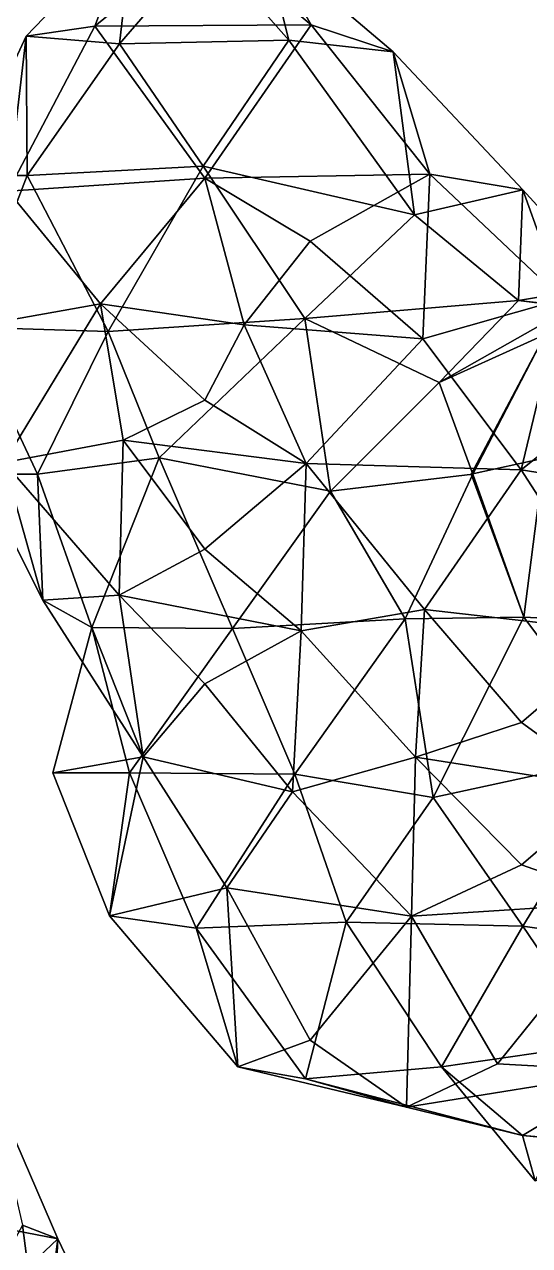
# Model space of a CAD drawing. Extents: x 290083 to 295691, y 4553739 to 4561622.
# Drawn here: x 291347.8 to 291408.1, y 4554004 to 4554149.7 of the extents above; entities that cross this region are included whole.
import ezdxf

# ---------------------------------------------------------------- set-up
doc = ezdxf.new("R2010")
doc.units = 0
doc.layers.add('Au_ppm_Pref_-_0_3', color=7, linetype='CONTINUOUS')

msp = doc.modelspace()

# ---------------------------------------------------------------- linework, layer by layer
at = {"layer": 'Au_ppm_Pref_-_0_3'}
for points in [[(291348.03, 4554148.31, 1787.74), (291360.8, 4554161.61, 1787.74), (291359.14, 4554147.42, 1791.84)], [(291360.8, 4554161.61, 1787.74), (291348.03, 4554148.31, 1787.74), (291356.23, 4554149.51, 1781.86)], [(291369.34, 4554160.24, 1784.16), (291360.8, 4554161.61, 1787.74), (291356.23, 4554149.51, 1781.86)], [(291360.8, 4554161.61, 1787.74), (291369.34, 4554159.23, 1790.97), (291359.14, 4554147.42, 1791.84)], [(291369.34, 4554160.24, 1784.16), (291356.23, 4554149.51, 1781.86), (291382.03, 4554149.66, 1781.82)], [(291376.43, 4554159.55, 1787.74), (291369.34, 4554160.24, 1784.16), (291382.03, 4554149.66, 1781.82)], [(291379.39, 4554147.84, 1791.91), (291359.14, 4554147.42, 1791.84), (291369.34, 4554159.23, 1790.97)], [(291376.43, 4554159.55, 1787.74), (291379.39, 4554147.84, 1791.91), (291369.34, 4554159.23, 1790.97)], [(291376.43, 4554159.55, 1787.74), (291391.81, 4554146.46, 1786.94), (291379.39, 4554147.84, 1791.91)], [(291391.81, 4554146.46, 1786.94), (291376.43, 4554159.55, 1787.74), (291382.03, 4554149.66, 1781.82)], [(291369.35, 4554131.37, 1779.46), (291356.23, 4554149.51, 1781.86), (291345.85, 4554129.82, 1782.34)], [(291348.03, 4554148.31, 1787.74), (291345.85, 4554129.82, 1782.34), (291356.23, 4554149.51, 1781.86)], [(291382.03, 4554149.66, 1781.82), (291356.23, 4554149.51, 1781.86), (291369.35, 4554131.37, 1779.46)], [(291396.19, 4554131.87, 1780.67), (291382.03, 4554149.66, 1781.82), (291369.35, 4554131.37, 1779.46)], [(291396.19, 4554131.87, 1780.67), (291391.81, 4554146.46, 1786.94), (291382.03, 4554149.66, 1781.82)], [(291340.26, 4554131.7, 1787.74), (291348.03, 4554148.31, 1787.74), (291348.13, 4554131.7, 1791.8)], [(291348.03, 4554148.31, 1787.74), (291340.26, 4554131.7, 1787.74), (291345.85, 4554129.82, 1782.34)], [(291359.14, 4554147.42, 1791.84), (291348.13, 4554131.7, 1791.8), (291348.03, 4554148.31, 1787.74)], [(291369.13, 4554132.8, 1792.11), (291348.13, 4554131.7, 1791.8), (291359.14, 4554147.42, 1791.84)], [(291369.13, 4554132.8, 1792.11), (291359.14, 4554147.42, 1791.84), (291379.39, 4554147.84, 1791.91)], [(291394.38, 4554127, 1793.31), (291369.13, 4554132.8, 1792.11), (291379.39, 4554147.84, 1791.91)], [(291394.38, 4554127, 1793.31), (291379.39, 4554147.84, 1791.91), (291391.81, 4554146.46, 1786.94)], [(291394.38, 4554127, 1793.31), (291391.81, 4554146.46, 1786.94), (291407.31, 4554129.97, 1787.7)], [(291407.31, 4554129.97, 1787.7), (291391.81, 4554146.46, 1786.94), (291396.19, 4554131.87, 1780.67)], [(291369.13, 4554132.8, 1792.11), (291357.81, 4554113.1, 1793.12), (291348.13, 4554131.7, 1791.8)], [(291369.13, 4554132.8, 1792.11), (291381.27, 4554114.63, 1795.22), (291357.81, 4554113.1, 1793.12)], [(291394.38, 4554127, 1793.31), (291381.27, 4554114.63, 1795.22), (291369.13, 4554132.8, 1792.11)], [(291340.26, 4554131.7, 1787.74), (291348.13, 4554131.7, 1791.8), (291341.15, 4554113.61, 1788.24)], [(291357.81, 4554113.1, 1793.12), (291341.15, 4554113.61, 1788.24), (291348.13, 4554131.7, 1791.8)], [(291356.89, 4554116.39, 1779.08), (291369.35, 4554131.37, 1779.46), (291345.85, 4554129.82, 1782.34)], [(291356.89, 4554116.39, 1779.08), (291374.04, 4554113.89, 1778.07), (291369.35, 4554131.37, 1779.46)], [(291396.19, 4554131.87, 1780.67), (291369.35, 4554131.37, 1779.46), (291381.94, 4554123.86, 1778.47)], [(291381.94, 4554123.86, 1778.47), (291369.35, 4554131.37, 1779.46), (291374.04, 4554113.89, 1778.07)], [(291395.36, 4554112.2, 1777.97), (291396.19, 4554131.87, 1780.67), (291381.94, 4554123.86, 1778.47)], [(291395.36, 4554112.2, 1777.97), (291411.99, 4554116.95, 1780.79), (291396.19, 4554131.87, 1780.67)], [(291407.31, 4554129.97, 1787.7), (291396.19, 4554131.87, 1780.67), (291411.99, 4554116.95, 1780.79)], [(291345.85, 4554129.82, 1782.34), (291342.8, 4554113.89, 1781.8), (291356.89, 4554116.39, 1779.08)], [(291394.38, 4554127, 1793.31), (291407.31, 4554129.97, 1787.7), (291406.8, 4554116.8, 1794.81)], [(291420.83, 4554115.18, 1787.6), (291406.8, 4554116.8, 1794.81), (291407.31, 4554129.97, 1787.7)], [(291411.99, 4554116.95, 1780.79), (291420.83, 4554115.18, 1787.6), (291407.31, 4554129.97, 1787.7)], [(291394.38, 4554127, 1793.31), (291406.8, 4554116.8, 1794.81), (291381.27, 4554114.63, 1795.22)], [(291374.04, 4554113.89, 1778.07), (291395.36, 4554112.2, 1777.97), (291381.94, 4554123.86, 1778.47)], [(291409.96, 4554112.71, 1805.05), (291397.31, 4554107.01, 1798.63), (291417.86, 4554118.62, 1799.64)], [(291417.86, 4554118.62, 1799.64), (291397.31, 4554107.01, 1798.63), (291406.8, 4554116.8, 1794.81)], [(291431.95, 4554113.62, 1793.6), (291417.86, 4554118.62, 1799.64), (291406.8, 4554116.8, 1794.81)], [(291345.4, 4554097.46, 1782.26), (291356.89, 4554116.39, 1779.08), (291342.8, 4554113.89, 1781.8)], [(291345.4, 4554097.46, 1782.26), (291359.6, 4554100.13, 1778.56), (291356.89, 4554116.39, 1779.08)], [(291359.6, 4554100.13, 1778.56), (291369.34, 4554104.88, 1778.86), (291356.89, 4554116.39, 1779.08)], [(291369.34, 4554104.88, 1778.86), (291374.04, 4554113.89, 1778.07), (291356.89, 4554116.39, 1779.08)], [(291406.8, 4554116.8, 1794.81), (291397.31, 4554107.01, 1798.63), (291381.27, 4554114.63, 1795.22)], [(291411.99, 4554116.95, 1780.79), (291395.36, 4554112.2, 1777.97), (291407.12, 4554096.56, 1776.49)], [(291431.95, 4554113.62, 1793.6), (291406.8, 4554116.8, 1794.81), (291420.83, 4554115.18, 1787.6)], [(291419.74, 4554106.62, 1778.28), (291411.99, 4554116.95, 1780.79), (291407.12, 4554096.56, 1776.49)], [(291357.81, 4554113.1, 1793.12), (291381.27, 4554114.63, 1795.22), (291363.91, 4554098, 1794.98)], [(291363.91, 4554098, 1794.98), (291381.27, 4554114.63, 1795.22), (291384.33, 4554094.01, 1798.48)], [(291397.31, 4554107.01, 1798.63), (291384.33, 4554094.01, 1798.48), (291381.27, 4554114.63, 1795.22)], [(291349.36, 4554096.07, 1791.22), (291341.15, 4554113.61, 1788.24), (291357.81, 4554113.1, 1793.12)], [(291349.36, 4554096.07, 1791.22), (291342.42, 4554096.07, 1787.74), (291341.15, 4554113.61, 1788.24)], [(291363.91, 4554098, 1794.98), (291349.36, 4554096.07, 1791.22), (291357.81, 4554113.1, 1793.12)], [(291374.04, 4554113.89, 1778.07), (291369.34, 4554104.88, 1778.86), (291381.46, 4554097.32, 1777.3)], [(291374.04, 4554113.89, 1778.07), (291381.46, 4554097.32, 1777.3), (291395.36, 4554112.2, 1777.97)], [(291407.12, 4554096.56, 1776.49), (291395.36, 4554112.2, 1777.97), (291381.46, 4554097.32, 1777.3)], [(291409.96, 4554112.71, 1805.05), (291401.34, 4554096.07, 1802.35), (291397.31, 4554107.01, 1798.63)], [(291409.96, 4554112.71, 1805.05), (291409.84, 4554097.96, 1811.18), (291401.15, 4554096.07, 1805.55)], [(291409.96, 4554112.71, 1805.05), (291401.15, 4554096.07, 1805.55), (291401.34, 4554096.07, 1802.35)], [(291401.34, 4554096.07, 1802.35), (291384.33, 4554094.01, 1798.48), (291397.31, 4554107.01, 1798.63)], [(291419.74, 4554106.62, 1778.28), (291407.12, 4554096.56, 1776.49), (291429.52, 4554093, 1778.21)], [(291369.34, 4554104.88, 1778.86), (291359.6, 4554100.13, 1778.56), (291381.46, 4554097.32, 1777.3)], [(291359.13, 4554081.62, 1782.93), (291359.6, 4554100.13, 1778.56), (291345.4, 4554097.46, 1782.26)], [(291359.13, 4554081.62, 1782.93), (291369.34, 4554087.11, 1778.81), (291359.6, 4554100.13, 1778.56)], [(291369.34, 4554087.11, 1778.81), (291381.46, 4554097.32, 1777.3), (291359.6, 4554100.13, 1778.56)], [(291350.02, 4554081.01, 1787.74), (291345.4, 4554097.46, 1782.26), (291342.42, 4554096.07, 1787.74)], [(291350.02, 4554081.01, 1787.74), (291359.13, 4554081.62, 1782.93), (291345.4, 4554097.46, 1782.26)], [(291355.84, 4554077.75, 1793.72), (291349.36, 4554096.07, 1791.22), (291363.91, 4554098, 1794.98)], [(291372.64, 4554077.62, 1798.66), (291355.84, 4554077.75, 1793.72), (291363.91, 4554098, 1794.98)], [(291372.64, 4554077.62, 1798.66), (291363.91, 4554098, 1794.98), (291384.33, 4554094.01, 1798.48)], [(291369.34, 4554087.11, 1778.81), (291380.83, 4554077.38, 1780.61), (291381.46, 4554097.32, 1777.3)], [(291395.59, 4554079.92, 1776.91), (291381.46, 4554097.32, 1777.3), (291380.83, 4554077.38, 1780.61)], [(291407.12, 4554096.56, 1776.49), (291381.46, 4554097.32, 1777.3), (291395.59, 4554079.92, 1776.91)], [(291407.44, 4554079, 1804.87), (291401.15, 4554096.07, 1805.55), (291409.84, 4554097.96, 1811.18)], [(291407.44, 4554079, 1804.87), (291409.84, 4554097.96, 1811.18), (291420.76, 4554078.32, 1811.46)], [(291350.02, 4554081.01, 1787.74), (291342.42, 4554096.07, 1787.74), (291349.36, 4554096.07, 1791.22)], [(291349.36, 4554096.07, 1791.22), (291355.84, 4554077.75, 1793.72), (291350.02, 4554081.01, 1787.74)], [(291401.34, 4554096.07, 1802.35), (291393.25, 4554078.81, 1801.91), (291384.33, 4554094.01, 1798.48)], [(291407.44, 4554079, 1804.87), (291393.25, 4554078.81, 1801.91), (291401.34, 4554096.07, 1802.35)], [(291419.66, 4554077.16, 1776.76), (291407.12, 4554096.56, 1776.49), (291395.59, 4554079.92, 1776.91)], [(291401.34, 4554096.07, 1802.35), (291401.15, 4554096.07, 1805.55), (291407.44, 4554079, 1804.87)], [(291429.52, 4554093, 1778.21), (291407.12, 4554096.56, 1776.49), (291419.66, 4554077.16, 1776.76)], [(291372.64, 4554077.62, 1798.66), (291384.33, 4554094.01, 1798.48), (291393.25, 4554078.81, 1801.91)], [(291359.13, 4554081.62, 1782.93), (291380.83, 4554077.38, 1780.61), (291369.34, 4554087.11, 1778.81)], [(291361.97, 4554062.31, 1788.06), (291359.13, 4554081.62, 1782.93), (291350.02, 4554081.01, 1787.74)], [(291361.97, 4554062.31, 1788.06), (291350.02, 4554081.01, 1787.74), (291355.84, 4554077.75, 1793.72)], [(291361.97, 4554062.31, 1788.06), (291369.34, 4554071.02, 1785.33), (291359.13, 4554081.62, 1782.93)], [(291359.13, 4554081.62, 1782.93), (291369.34, 4554071.02, 1785.33), (291380.83, 4554077.38, 1780.61)], [(291394.49, 4554062.28, 1783.08), (291395.59, 4554079.92, 1776.91), (291380.83, 4554077.38, 1780.61)], [(291394.49, 4554062.28, 1783.08), (291407.14, 4554066.44, 1777.86), (291395.59, 4554079.92, 1776.91)], [(291419.66, 4554077.16, 1776.76), (291395.59, 4554079.92, 1776.91), (291407.14, 4554066.44, 1777.86)], [(291393.25, 4554078.81, 1801.91), (291380.09, 4554060.24, 1800.81), (291372.64, 4554077.62, 1798.66)], [(291396.6, 4554057.48, 1803.6), (291380.09, 4554060.24, 1800.81), (291393.25, 4554078.81, 1801.91)], [(291407.44, 4554079, 1804.87), (291396.6, 4554057.48, 1803.6), (291393.25, 4554078.81, 1801.91)], [(291419.75, 4554062.5, 1804.3), (291396.6, 4554057.48, 1803.6), (291407.44, 4554079, 1804.87)], [(291420.76, 4554078.32, 1811.46), (291419.75, 4554062.5, 1804.3), (291407.44, 4554079, 1804.87)], [(291361.97, 4554062.31, 1788.06), (291355.84, 4554077.75, 1793.72), (291351.2, 4554060.43, 1793.68)], [(291360.36, 4554060.43, 1797.91), (291351.2, 4554060.43, 1793.68), (291355.84, 4554077.75, 1793.72)], [(291372.64, 4554077.62, 1798.66), (291360.36, 4554060.43, 1797.91), (291355.84, 4554077.75, 1793.72)], [(291372.64, 4554077.62, 1798.66), (291380.09, 4554060.24, 1800.81), (291360.36, 4554060.43, 1797.91)], [(291379.81, 4554058.13, 1785.96), (291380.83, 4554077.38, 1780.61), (291369.34, 4554071.02, 1785.33)], [(291394.49, 4554062.28, 1783.08), (291380.83, 4554077.38, 1780.61), (291379.81, 4554058.13, 1785.96)], [(291419.66, 4554077.16, 1776.76), (291407.14, 4554066.44, 1777.86), (291417.9, 4554058.63, 1781.09)], [(291361.97, 4554062.31, 1788.06), (291379.81, 4554058.13, 1785.96), (291369.34, 4554071.02, 1785.33)], [(291394.49, 4554062.28, 1783.08), (291417.9, 4554058.63, 1781.09), (291407.14, 4554066.44, 1777.86)], [(291361.97, 4554062.31, 1788.06), (291351.2, 4554060.43, 1793.68), (291357.98, 4554043.34, 1793.68)], [(291361.97, 4554062.31, 1788.06), (291357.98, 4554043.34, 1793.68), (291371.98, 4554046.68, 1788.48)], [(291361.97, 4554062.31, 1788.06), (291371.98, 4554046.68, 1788.48), (291379.81, 4554058.13, 1785.96)], [(291394.49, 4554062.28, 1783.08), (291379.81, 4554058.13, 1785.96), (291394.01, 4554043.29, 1788.57)], [(291394.49, 4554062.28, 1783.08), (291394.01, 4554043.29, 1788.57), (291407.14, 4554049.45, 1784.08)], [(291394.49, 4554062.28, 1783.08), (291407.14, 4554049.45, 1784.08), (291417.9, 4554058.63, 1781.09)], [(291419.75, 4554062.5, 1804.3), (291407.32, 4554042.1, 1805.37), (291396.6, 4554057.48, 1803.6)], [(291431.68, 4554038.66, 1804.17), (291407.32, 4554042.1, 1805.37), (291419.75, 4554062.5, 1804.3)], [(291360.36, 4554060.43, 1797.91), (291357.98, 4554043.34, 1793.68), (291351.2, 4554060.43, 1793.68)], [(291360.36, 4554060.43, 1797.91), (291368.32, 4554041.89, 1799.27), (291357.98, 4554043.34, 1793.68)], [(291380.09, 4554060.24, 1800.81), (291368.32, 4554041.89, 1799.27), (291360.36, 4554060.43, 1797.91)], [(291380.09, 4554060.24, 1800.81), (291386.23, 4554042.61, 1803.53), (291368.32, 4554041.89, 1799.27)], [(291386.23, 4554042.61, 1803.53), (291380.09, 4554060.24, 1800.81), (291396.6, 4554057.48, 1803.6)], [(291371.98, 4554046.68, 1788.48), (291394.01, 4554043.29, 1788.57), (291379.81, 4554058.13, 1785.96)], [(291419.86, 4554044.98, 1787.52), (291417.9, 4554058.63, 1781.09), (291407.14, 4554049.45, 1784.08)], [(291386.23, 4554042.61, 1803.53), (291396.6, 4554057.48, 1803.6), (291407.32, 4554042.1, 1805.37)], [(291394.01, 4554043.29, 1788.57), (291419.86, 4554044.98, 1787.52), (291407.14, 4554049.45, 1784.08)], [(291357.98, 4554043.34, 1793.68), (291373.28, 4554025.34, 1793.68), (291371.98, 4554046.68, 1788.48)], [(291373.28, 4554025.34, 1793.68), (291381.94, 4554028.52, 1788.98), (291371.98, 4554046.68, 1788.48)], [(291394.01, 4554043.29, 1788.57), (291371.98, 4554046.68, 1788.48), (291381.94, 4554028.52, 1788.98)], [(291394.01, 4554043.29, 1788.57), (291404.28, 4554025.68, 1789.38), (291419.86, 4554044.98, 1787.52)], [(291404.28, 4554025.68, 1789.38), (291420.13, 4554024.8, 1793.63), (291419.86, 4554044.98, 1787.52)], [(291357.98, 4554043.34, 1793.68), (291368.32, 4554041.89, 1799.27), (291373.28, 4554025.34, 1793.68)], [(291394.01, 4554043.29, 1788.57), (291381.94, 4554028.52, 1788.98), (291393.42, 4554020.53, 1793.25)], [(291394.01, 4554043.29, 1788.57), (291393.42, 4554020.53, 1793.25), (291404.28, 4554025.68, 1789.38)], [(291386.23, 4554042.61, 1803.53), (291381.35, 4554023.9, 1799.7), (291368.32, 4554041.89, 1799.27)], [(291368.32, 4554041.89, 1799.27), (291381.35, 4554023.9, 1799.7), (291373.28, 4554025.34, 1793.68)], [(291386.23, 4554042.61, 1803.53), (291397.6, 4554025.31, 1804.89), (291381.35, 4554023.9, 1799.7)], [(291386.23, 4554042.61, 1803.53), (291407.32, 4554042.1, 1805.37), (291397.6, 4554025.31, 1804.89)], [(291407.32, 4554042.1, 1805.37), (291416.81, 4554028.1, 1808.04), (291397.6, 4554025.31, 1804.89)], [(291416.81, 4554028.1, 1808.04), (291407.32, 4554042.1, 1805.37), (291431.68, 4554038.66, 1804.17)], [(291373.28, 4554025.34, 1793.68), (291393.42, 4554020.53, 1793.25), (291381.94, 4554028.52, 1788.98)], [(291408.79, 4554011.72, 1804.75), (291397.6, 4554025.31, 1804.89), (291416.81, 4554028.1, 1808.04)], [(291393.42, 4554020.53, 1793.25), (291420.13, 4554024.8, 1793.63), (291404.28, 4554025.68, 1789.38)], [(291373.28, 4554025.34, 1793.68), (291381.35, 4554023.9, 1799.7), (291393.42, 4554020.53, 1793.25)], [(291407.26, 4554017.13, 1798.91), (291381.35, 4554023.9, 1799.7), (291397.6, 4554025.31, 1804.89)], [(291420.13, 4554024.8, 1793.63), (291393.42, 4554020.53, 1793.25), (291407.26, 4554017.13, 1798.91)], [(291397.6, 4554025.31, 1804.89), (291408.79, 4554011.72, 1804.75), (291407.26, 4554017.13, 1798.91)], [(291420.13, 4554024.8, 1793.63), (291407.26, 4554017.13, 1798.91), (291425.87, 4554015.64, 1799.62)], [(291351.79, 4554004.8, 1780.9), (291340.44, 4554006.98, 1785.99), (291343.5, 4554023.99, 1781.5)], [(291351.79, 4554004.8, 1780.9), (291343.5, 4554023.99, 1781.5), (291347.59, 4554006.44, 1774.87)], [(291381.35, 4554023.9, 1799.7), (291407.26, 4554017.13, 1798.91), (291393.42, 4554020.53, 1793.25)], [(291425.87, 4554015.64, 1799.62), (291407.26, 4554017.13, 1798.91), (291419.74, 4554015.98, 1802.62)], [(291408.79, 4554011.72, 1804.75), (291419.74, 4554015.98, 1802.62), (291407.26, 4554017.13, 1798.91)], [(291351.79, 4554004.8, 1780.9), (291344.14, 4553997.62, 1784.62), (291340.44, 4554006.98, 1785.99)], [(291349.82, 4553989.16, 1777.13), (291347.59, 4554006.44, 1774.87), (291338.23, 4553989.16, 1772.71)], [(291347.59, 4554006.44, 1774.87), (291349.82, 4553989.16, 1777.13), (291351.79, 4554004.8, 1780.9)], [(291351.03, 4553989.16, 1785.05), (291344.14, 4553997.62, 1784.62), (291351.79, 4554004.8, 1780.9)], [(291349.82, 4553989.16, 1777.13), (291359.27, 4553989.16, 1781.8), (291351.79, 4554004.8, 1780.9)], [(291359.27, 4553989.16, 1781.8), (291351.03, 4553989.16, 1785.05), (291351.79, 4554004.8, 1780.9)]]:
    msp.add_3dface(points, dxfattribs=at)

doc.saveas('drawing.dxf')
